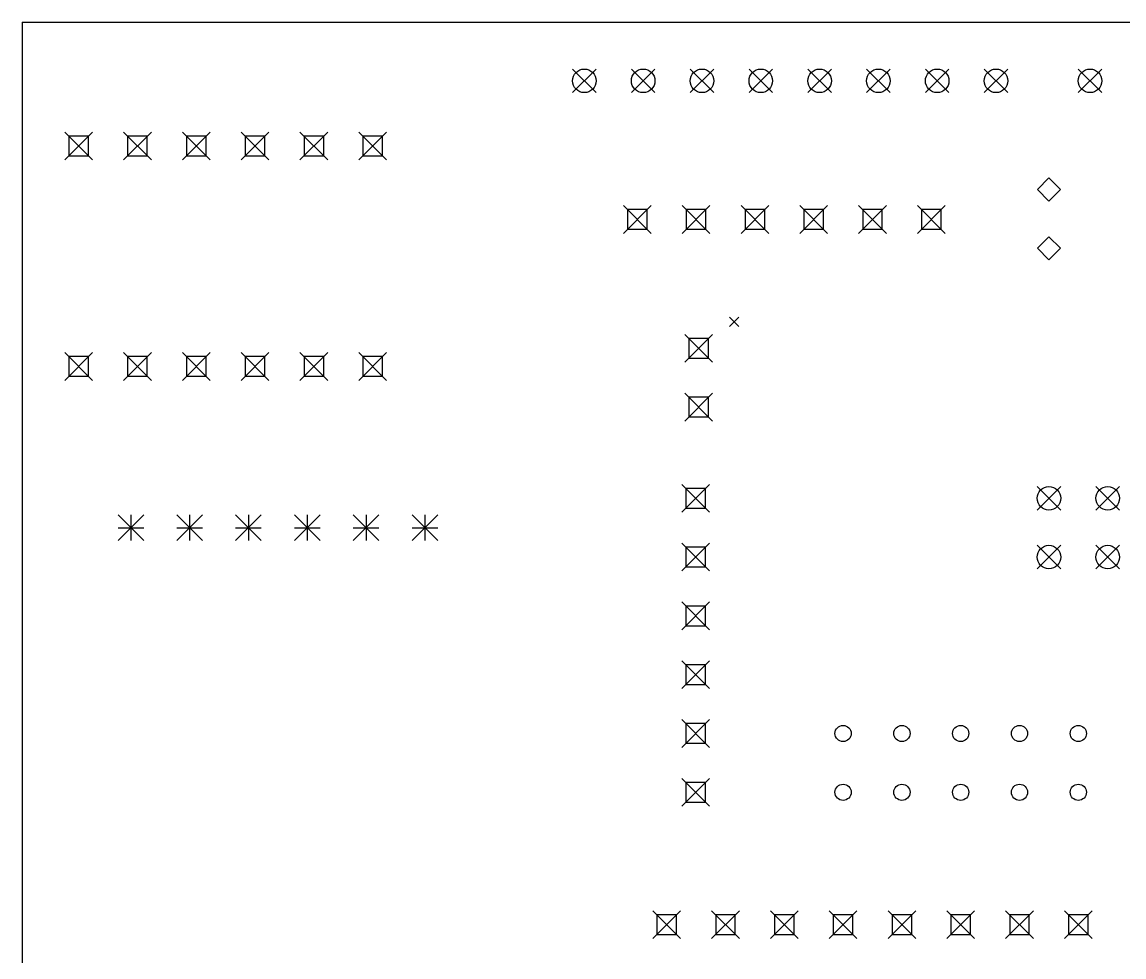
# Model space of a CAD drawing. Extents: x 102 to 203, y -148 to -68.
# Drawn here: x 102.97 to 150.56, y -108.71 to -68.33 of the extents above; entities that cross this region are included whole.
import ezdxf

# ---------------------------------------------------------------- set-up
doc = ezdxf.new("R2010")
doc.units = 0
doc.layers.add('BLACK', color=7, linetype='CONTINUOUS')

msp = doc.modelspace()

# ---------------------------------------------------------------- linework, layer by layer
at = {"layer": 'BLACK', "linetype": 'CONTINUOUS'}
for p, q in [((102.965, -68.326), (202.8, -68.326)), ((102.965, -68.326), (102.965, -121.666)), ((126.746, -70.358), (127.762, -71.374)), ((127.762, -70.358), (126.746, -71.374)), ((129.286, -70.358), (130.302, -71.374)), ((130.302, -70.358), (129.286, -71.374)), ((131.826, -70.358), (132.842, -71.374)), ((132.842, -70.358), (131.826, -71.374)), ((134.366, -70.358), (135.382, -71.374)), ((135.382, -70.358), (134.366, -71.374)), ((136.906, -70.358), (137.922, -71.374)), ((137.922, -70.358), (136.906, -71.374)), ((139.446, -70.358), (140.462, -71.374)), ((140.462, -70.358), (139.446, -71.374)), ((141.986, -70.358), (143.002, -71.374)), ((143.002, -70.358), (141.986, -71.374)), ((144.526, -70.358), (145.542, -71.374)), ((145.542, -70.358), (144.526, -71.374)), ((148.59, -70.358), (149.606, -71.374)), ((149.606, -70.358), (148.59, -71.374)), ((104.81, -73.08), (106.01, -74.28)), ((106.01, -73.08), (104.81, -74.28)), ((105.834, -73.2557), (104.986, -73.2557)), ((104.986, -73.2557), (104.986, -74.1043)), ((105.834, -74.1043), (105.834, -73.2557)), ((107.35, -73.08), (108.55, -74.28)), ((108.55, -73.08), (107.35, -74.28)), ((108.374, -73.2557), (107.526, -73.2557)), ((107.526, -73.2557), (107.526, -74.1043)), ((108.374, -74.1043), (108.374, -73.2557)), ((109.89, -73.08), (111.09, -74.28)), ((111.09, -73.08), (109.89, -74.28)), ((110.914, -73.2557), (110.066, -73.2557)), ((110.066, -73.2557), (110.066, -74.1043)), ((110.914, -74.1043), (110.914, -73.2557)), ((112.43, -73.08), (113.63, -74.28)), ((113.63, -73.08), (112.43, -74.28)), ((113.454, -73.2557), (112.606, -73.2557)), ((112.606, -73.2557), (112.606, -74.1043)), ((113.454, -74.1043), (113.454, -73.2557)), ((114.97, -73.08), (116.17, -74.28)), ((116.17, -73.08), (114.97, -74.28)), ((115.994, -73.2557), (115.146, -73.2557)), ((115.146, -73.2557), (115.146, -74.1043)), ((115.994, -74.1043), (115.994, -73.2557)), ((117.51, -73.08), (118.71, -74.28)), ((118.71, -73.08), (117.51, -74.28)), ((118.534, -73.2557), (117.686, -73.2557)), ((117.686, -73.2557), (117.686, -74.1043)), ((118.534, -74.1043), (118.534, -73.2557)), ((104.986, -74.1043), (105.834, -74.1043)), ((107.526, -74.1043), (108.374, -74.1043)), ((110.066, -74.1043), (110.914, -74.1043)), ((112.606, -74.1043), (113.454, -74.1043)), ((115.146, -74.1043), (115.994, -74.1043)), ((117.686, -74.1043), (118.534, -74.1043)), ((147.32, -75.06), (146.82, -75.56)), ((147.82, -75.56), (147.32, -75.06)), ((146.82, -75.56), (147.32, -76.06)), ((147.32, -76.06), (147.82, -75.56)), ((128.94, -76.255), (130.14, -77.455)), ((130.14, -76.255), (128.94, -77.455)), ((129.964, -76.4307), (129.116, -76.4307)), ((129.116, -76.4307), (129.116, -77.2793)), ((129.964, -77.2793), (129.964, -76.4307)), ((131.48, -76.255), (132.68, -77.455)), ((132.68, -76.255), (131.48, -77.455)), ((132.504, -76.4307), (131.656, -76.4307)), ((131.656, -76.4307), (131.656, -77.2793)), ((132.504, -77.2793), (132.504, -76.4307)), ((134.02, -76.255), (135.22, -77.455)), ((135.22, -76.255), (134.02, -77.455)), ((135.044, -76.4307), (134.196, -76.4307)), ((134.196, -76.4307), (134.196, -77.2793)), ((135.044, -77.2793), (135.044, -76.4307)), ((136.56, -76.255), (137.76, -77.455)), ((137.76, -76.255), (136.56, -77.455)), ((137.584, -76.4307), (136.736, -76.4307)), ((136.736, -76.4307), (136.736, -77.2793)), ((137.584, -77.2793), (137.584, -76.4307)), ((139.1, -76.255), (140.3, -77.455)), ((140.3, -76.255), (139.1, -77.455)), ((140.124, -76.4307), (139.276, -76.4307)), ((139.276, -76.4307), (139.276, -77.2793)), ((140.124, -77.2793), (140.124, -76.4307)), ((141.64, -76.255), (142.84, -77.455)), ((142.84, -76.255), (141.64, -77.455)), ((142.664, -76.4307), (141.816, -76.4307)), ((141.816, -76.4307), (141.816, -77.2793)), ((142.664, -77.2793), (142.664, -76.4307)), ((129.116, -77.2793), (129.964, -77.2793)), ((131.656, -77.2793), (132.504, -77.2793)), ((134.196, -77.2793), (135.044, -77.2793)), ((136.736, -77.2793), (137.584, -77.2793)), ((139.276, -77.2793), (140.124, -77.2793)), ((141.816, -77.2793), (142.664, -77.2793)), ((147.32, -77.6), (146.82, -78.1)), ((147.82, -78.1), (147.32, -77.6)), ((146.82, -78.1), (147.32, -78.6)), ((147.32, -78.6), (147.82, -78.1)), ((133.522, -81.0807), (133.922, -81.4807)), ((133.922, -81.0807), (133.522, -81.4807)), ((131.587, -81.823), (132.787, -83.023)), ((132.787, -81.823), (131.587, -83.023)), ((132.611, -81.9987), (131.763, -81.9987)), ((131.763, -81.9987), (131.763, -82.8473)), ((132.611, -82.8473), (132.611, -81.9987)), ((104.81, -82.605), (106.01, -83.805)), ((106.01, -82.605), (104.81, -83.805)), ((105.834, -82.7807), (104.986, -82.7807)), ((104.986, -82.7807), (104.986, -83.6293)), ((105.834, -83.6293), (105.834, -82.7807)), ((107.35, -82.605), (108.55, -83.805)), ((108.55, -82.605), (107.35, -83.805)), ((108.374, -82.7807), (107.526, -82.7807)), ((107.526, -82.7807), (107.526, -83.6293)), ((108.374, -83.6293), (108.374, -82.7807)), ((109.89, -82.605), (111.09, -83.805)), ((111.09, -82.605), (109.89, -83.805)), ((110.914, -82.7807), (110.066, -82.7807)), ((110.066, -82.7807), (110.066, -83.6293)), ((110.914, -83.6293), (110.914, -82.7807)), ((112.43, -82.605), (113.63, -83.805)), ((113.63, -82.605), (112.43, -83.805)), ((113.454, -82.7807), (112.606, -82.7807)), ((112.606, -82.7807), (112.606, -83.6293)), ((113.454, -83.6293), (113.454, -82.7807)), ((114.97, -82.605), (116.17, -83.805)), ((116.17, -82.605), (114.97, -83.805)), ((115.994, -82.7807), (115.146, -82.7807)), ((115.146, -82.7807), (115.146, -83.6293)), ((115.994, -83.6293), (115.994, -82.7807)), ((117.51, -82.605), (118.71, -83.805)), ((118.71, -82.605), (117.51, -83.805)), ((118.534, -82.7807), (117.686, -82.7807)), ((117.686, -82.7807), (117.686, -83.6293)), ((118.534, -83.6293), (118.534, -82.7807)), ((131.763, -82.8473), (132.611, -82.8473)), ((104.986, -83.6293), (105.834, -83.6293)), ((107.526, -83.6293), (108.374, -83.6293)), ((110.066, -83.6293), (110.914, -83.6293)), ((112.606, -83.6293), (113.454, -83.6293)), ((115.146, -83.6293), (115.994, -83.6293)), ((117.686, -83.6293), (118.534, -83.6293)), ((131.587, -84.363), (132.787, -85.563)), ((132.787, -84.363), (131.587, -85.563)), ((132.611, -84.5387), (131.763, -84.5387)), ((131.763, -84.5387), (131.763, -85.3873)), ((132.611, -85.3873), (132.611, -84.5387)), ((131.763, -85.3873), (132.611, -85.3873)), ((131.46, -88.3), (132.66, -89.5)), ((132.66, -88.3), (131.46, -89.5)), ((132.484, -88.4757), (131.636, -88.4757)), ((131.636, -88.4757), (131.636, -89.3243)), ((132.484, -89.3243), (132.484, -88.4757)), ((146.812, -88.392), (147.828, -89.408)), ((147.828, -88.392), (146.812, -89.408)), ((149.352, -88.392), (150.368, -89.408)), ((150.368, -88.392), (149.352, -89.408)), ((131.636, -89.3243), (132.484, -89.3243)), ((107.11, -89.615), (108.22, -90.725)), ((108.22, -89.615), (107.11, -90.725)), ((107.665, -89.615), (107.665, -90.725)), ((109.65, -89.615), (110.76, -90.725)), ((110.76, -89.615), (109.65, -90.725)), ((110.205, -89.615), (110.205, -90.725)), ((112.19, -89.615), (113.3, -90.725)), ((113.3, -89.615), (112.19, -90.725)), ((112.745, -89.615), (112.745, -90.725)), ((114.73, -89.615), (115.84, -90.725)), ((115.84, -89.615), (114.73, -90.725)), ((115.285, -89.615), (115.285, -90.725)), ((117.27, -89.615), (118.38, -90.725)), ((118.38, -89.615), (117.27, -90.725)), ((117.825, -89.615), (117.825, -90.725)), ((119.81, -89.615), (120.92, -90.725)), ((120.92, -89.615), (119.81, -90.725)), ((120.365, -89.615), (120.365, -90.725)), ((107.11, -90.17), (108.22, -90.17)), ((109.65, -90.17), (110.76, -90.17)), ((112.19, -90.17), (113.3, -90.17)), ((114.73, -90.17), (115.84, -90.17)), ((117.27, -90.17), (118.38, -90.17)), ((119.81, -90.17), (120.92, -90.17)), ((131.46, -90.84), (132.66, -92.04)), ((132.66, -90.84), (131.46, -92.04)), ((132.484, -91.0157), (131.636, -91.0157)), ((131.636, -91.0157), (131.636, -91.8643)), ((132.484, -91.8643), (132.484, -91.0157)), ((146.812, -90.932), (147.828, -91.948)), ((147.828, -90.932), (146.812, -91.948)), ((149.352, -90.932), (150.368, -91.948)), ((150.368, -90.932), (149.352, -91.948)), ((131.636, -91.8643), (132.484, -91.8643)), ((131.46, -93.38), (132.66, -94.58)), ((132.66, -93.38), (131.46, -94.58)), ((132.484, -93.5557), (131.636, -93.5557)), ((131.636, -93.5557), (131.636, -94.4043)), ((132.484, -94.4043), (132.484, -93.5557)), ((131.636, -94.4043), (132.484, -94.4043)), ((131.46, -95.92), (132.66, -97.12)), ((132.66, -95.92), (131.46, -97.12)), ((132.484, -96.0957), (131.636, -96.0957)), ((131.636, -96.0957), (131.636, -96.9443)), ((132.484, -96.9443), (132.484, -96.0957)), ((131.636, -96.9443), (132.484, -96.9443)), ((131.46, -98.46), (132.66, -99.66)), ((132.66, -98.46), (131.46, -99.66)), ((132.484, -98.6357), (131.636, -98.6357)), ((131.636, -98.6357), (131.636, -99.4843)), ((132.484, -99.4843), (132.484, -98.6357)), ((131.636, -99.4843), (132.484, -99.4843)), ((131.46, -101), (132.66, -102.2)), ((132.66, -101), (131.46, -102.2)), ((132.484, -101.176), (131.636, -101.176)), ((131.636, -101.176), (131.636, -102.024)), ((132.484, -102.024), (132.484, -101.176)), ((131.636, -102.024), (132.484, -102.024)), ((130.21, -106.715), (131.41, -107.915)), ((131.41, -106.715), (130.21, -107.915)), ((131.234, -106.891), (130.386, -106.891)), ((130.386, -106.891), (130.386, -107.739)), ((131.234, -107.739), (131.234, -106.891)), ((132.75, -106.715), (133.95, -107.915)), ((133.95, -106.715), (132.75, -107.915)), ((133.774, -106.891), (132.926, -106.891)), ((132.926, -106.891), (132.926, -107.739)), ((133.774, -107.739), (133.774, -106.891)), ((135.29, -106.715), (136.49, -107.915)), ((136.49, -106.715), (135.29, -107.915)), ((136.314, -106.891), (135.466, -106.891)), ((135.466, -106.891), (135.466, -107.739)), ((136.314, -107.739), (136.314, -106.891)), ((137.83, -106.715), (139.03, -107.915)), ((139.03, -106.715), (137.83, -107.915)), ((138.854, -106.891), (138.006, -106.891)), ((138.006, -106.891), (138.006, -107.739)), ((138.854, -107.739), (138.854, -106.891)), ((140.37, -106.715), (141.57, -107.915)), ((141.57, -106.715), (140.37, -107.915)), ((141.394, -106.891), (140.546, -106.891)), ((140.546, -106.891), (140.546, -107.739)), ((141.394, -107.739), (141.394, -106.891)), ((142.91, -106.715), (144.11, -107.915)), ((144.11, -106.715), (142.91, -107.915)), ((143.934, -106.891), (143.086, -106.891)), ((143.086, -106.891), (143.086, -107.739)), ((143.934, -107.739), (143.934, -106.891)), ((145.45, -106.715), (146.65, -107.915)), ((146.65, -106.715), (145.45, -107.915)), ((146.474, -106.891), (145.626, -106.891)), ((145.626, -106.891), (145.626, -107.739)), ((146.474, -107.739), (146.474, -106.891)), ((147.99, -106.715), (149.19, -107.915)), ((149.19, -106.715), (147.99, -107.915)), ((149.014, -106.891), (148.166, -106.891)), ((148.166, -106.891), (148.166, -107.739)), ((149.014, -107.739), (149.014, -106.891)), ((130.386, -107.739), (131.234, -107.739)), ((132.926, -107.739), (133.774, -107.739)), ((135.466, -107.739), (136.314, -107.739)), ((138.006, -107.739), (138.854, -107.739)), ((140.546, -107.739), (141.394, -107.739)), ((143.086, -107.739), (143.934, -107.739)), ((145.626, -107.739), (146.474, -107.739)), ((148.166, -107.739), (149.014, -107.739))]:
    msp.add_line(p, q, dxfattribs=at)
at = {"layer": 'BLACK'}
for centre, radius in [((127.254, -70.866), 0.508), ((129.794, -70.866), 0.508), ((132.334, -70.866), 0.508), ((134.874, -70.866), 0.508), ((137.414, -70.866), 0.508), ((139.954, -70.866), 0.508), ((142.494, -70.866), 0.508), ((145.034, -70.866), 0.508), ((149.098, -70.866), 0.508), ((147.32, -88.9), 0.508), ((149.86, -88.9), 0.508), ((147.32, -91.44), 0.508), ((149.86, -91.44), 0.508), ((138.43, -99.06), 0.35), ((140.97, -99.06), 0.35), ((143.51, -99.06), 0.35), ((146.05, -99.06), 0.35), ((148.59, -99.06), 0.35), ((138.43, -101.6), 0.35), ((140.97, -101.6), 0.35), ((143.51, -101.6), 0.35), ((146.05, -101.6), 0.35), ((148.59, -101.6), 0.35)]:
    msp.add_circle(centre, radius, dxfattribs=at)

doc.saveas('drawing.dxf')
